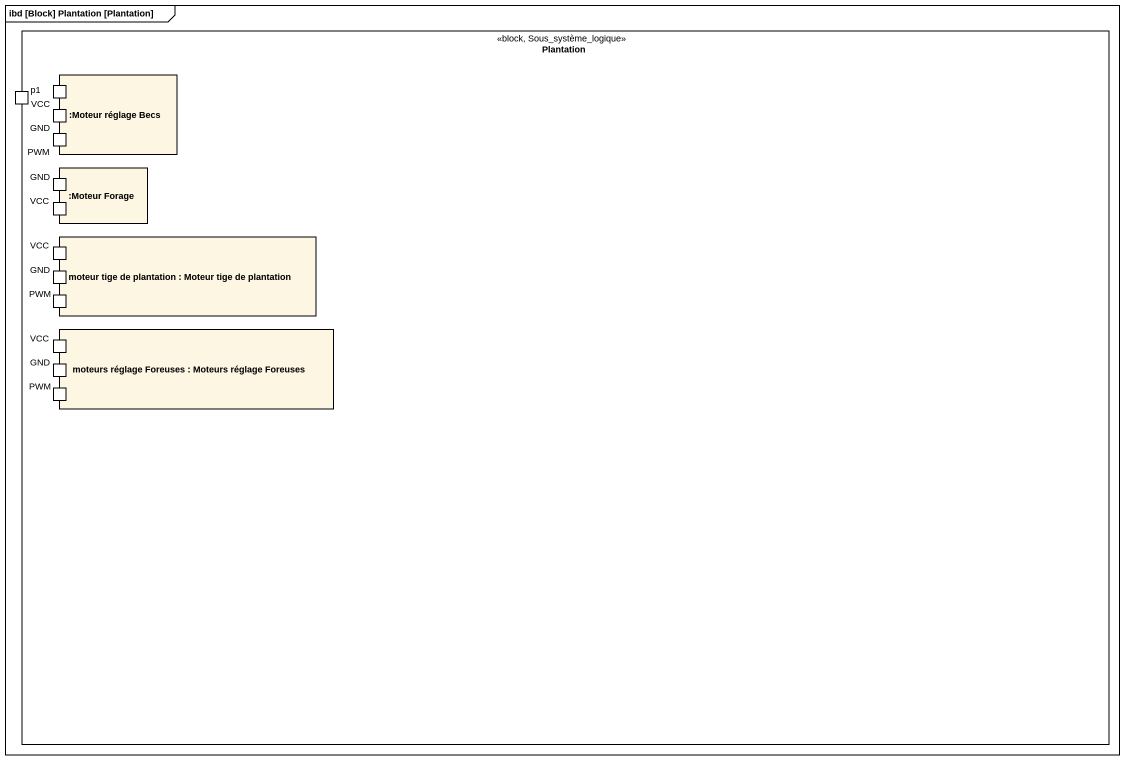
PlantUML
@startuml
mainframe ibd [Block] Plantation [Plantation]
rectangle Plantation <<block, Sous_système_logique>> {
  rectangle ":Moteur réglage Becs" as Moteur_réglage_Becs {
    port VCC
    port GND
    port PWM
  }
  port p1
  rectangle ":Moteur Forage" as Moteur_Forage {
    port "GND" as GND_2
    port "VCC" as VCC_2
  }
  rectangle "moteur tige de plantation : Moteur tige de plantation" as moteur_tige_de_plantation {
    port "VCC" as VCC_3
    port "GND" as GND_3
    port "PWM" as PWM_2
  }
  rectangle "moteurs réglage Foreuses : Moteurs réglage Foreuses" as moteurs_réglage_Foreuses {
    port "VCC" as VCC_4
    port "GND" as GND_4
    port "PWM" as PWM_3
  }
}
@enduml
